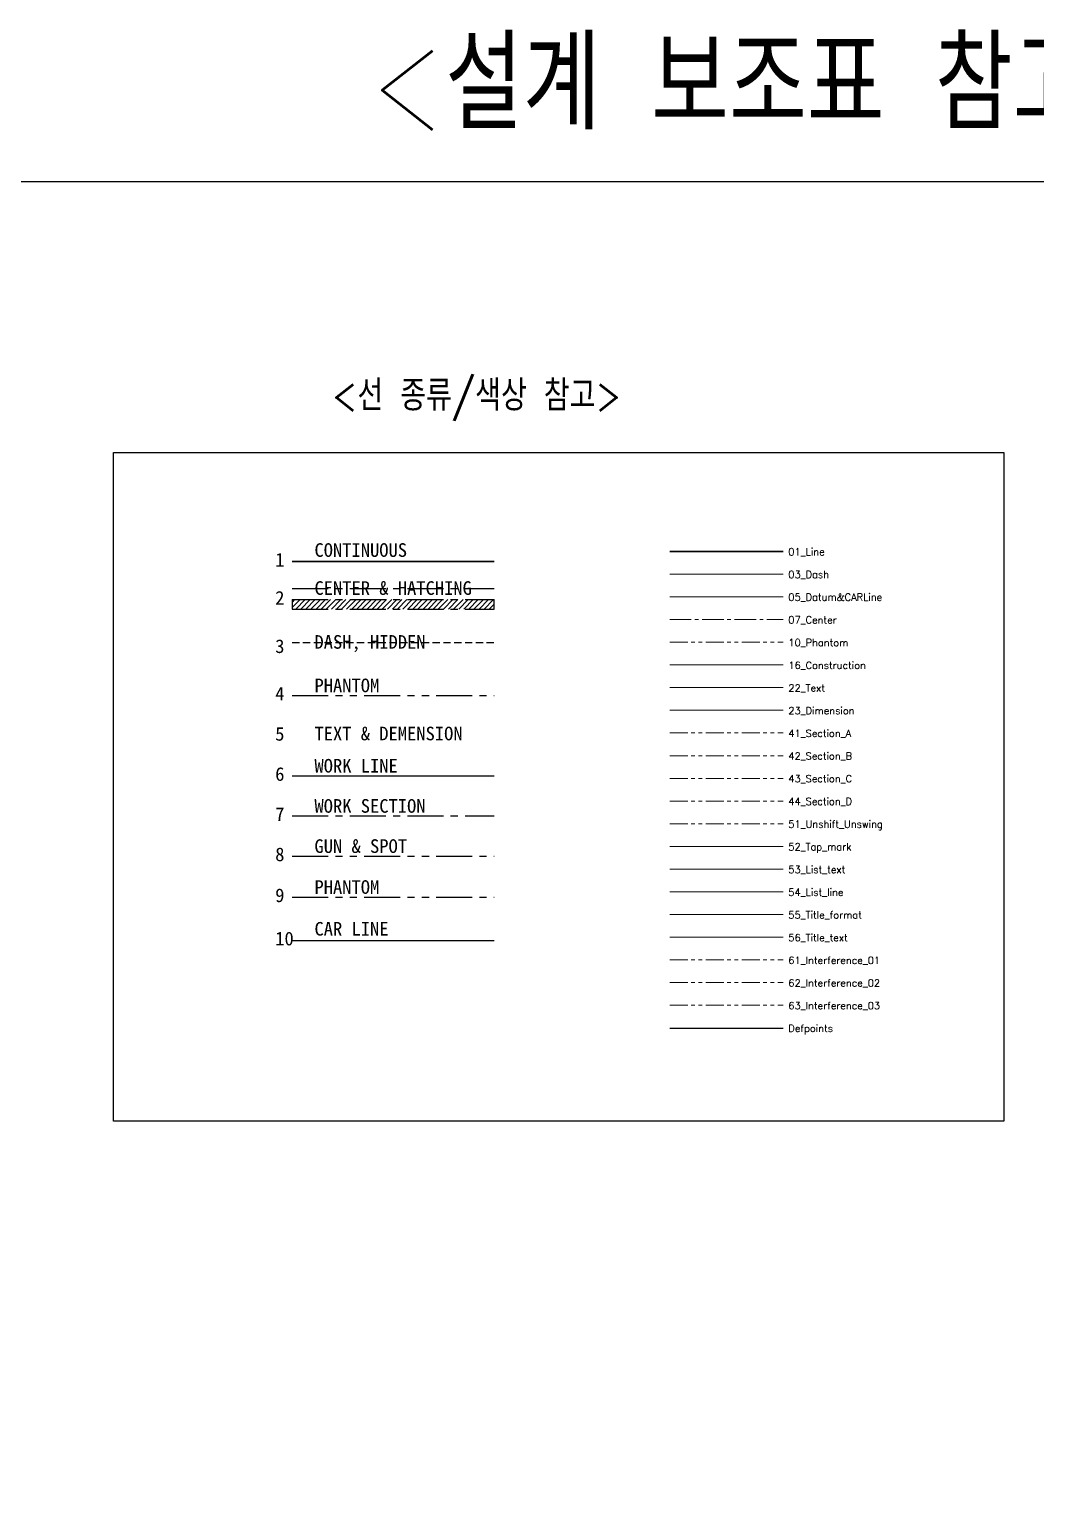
# Model space of a CAD drawing. Header units: millimetres. Extents: x -69 to 11173, y 1341 to 6119.
# Drawn here: x 1545 to 2433, y 4832 to 6119 of the extents above; entities that cross this region are included whole.
import ezdxf

# ---------------------------------------------------------------- set-up
doc = ezdxf.new("R2010")
doc.units = ezdxf.units.MM
for name, pattern in [('CENTER', [50.8, 31.75, -6.35, 6.35, -6.35]), ('CENTER2', [28.575, 19.05, -3.175, 3.175, -3.175]), ('DASHED', [0.75, 0.5, -0.25]), ('HIDDEN', [9.525, 6.35, -3.175]), ('PHANTOM', [63.5, 31.75, -6.35, 6.35, -6.35, 6.35, -6.35]), ('PHANTOM2', [31.75, 15.875, -3.175, 3.175, -3.175, 3.175, -3.175])]:
    doc.linetypes.add(name, pattern=pattern)
for name, color, linetype, lineweight in [('01_Line', 7, 'Continuous', 30), ('03_Dash', 4, 'DASHED', 13), ('05_Datum&CARLine', 1, 'Continuous', 9), ('07_Center', 6, 'CENTER2', 9), ('1 CONTINUOUS', 7, 'Continuous', 30), ('10_Phantom', 41, 'PHANTOM2', 9), ('22_Text', 2, 'Continuous', 20), ('23_Dimension', 3, 'Continuous', 9), ('41_Section_A', 3, 'PHANTOM2', 9), ('42_Section_B', 30, 'PHANTOM2', 9), ('43_Section_C', 150, 'PHANTOM2', 9), ('44_Section_D', 190, 'PHANTOM2', 9), ('51_Unshift_Unswing', 5, 'PHANTOM2', 9), ('52_Tap_mark', 3, 'Continuous', 9), ('53_List_text', 2, 'Continuous', 20), ('54_List_line', 3, 'Continuous', 9), ('55_Title_format', 3, 'Continuous', 9), ('56_Title_text', 2, 'Continuous', 9), ('61_Interference_01', 181, 'PHANTOM2', 9), ('62_Interference_02', 151, 'PHANTOM2', 9), ('63_Interference_03', 131, 'PHANTOM2', 9)]:
    doc.layers.add(name, color=color, linetype=linetype, lineweight=lineweight)
for name, color, linetype in [('10 CAR LINE', 1, 'Continuous'), ('2 CENTER', 3, 'CENTER'), ('3 HIDDEN', 4, 'DASHED'), ('4 PHANTOM', 3, 'Continuous'), ('5 TEXT&DIM', 60, 'Continuous'), ('6 WORK LINE', 60, 'Continuous'), ('7 WORK SECT', 30, 'CENTER'), ('8 GUN&SPOT', 2, 'PHANTOM'), ('9 PHANTOM', 1, 'PHANTOM')]:
    doc.layers.add(name, color=color, linetype=linetype)
doc.layers.add('16_Construction', color=9, linetype='DASHED', lineweight=9, plot=False)
doc.styles.get("Standard").update_dxf_attribs({"font": 'romans.shx', "bigfont": 'whgtxt.shx'})

msp = doc.modelspace()

# ---------------------------------------------------------------- hatches: boundary and pattern name
at = {"layer": '2 CENTER'}
h = msp.add_hatch(dxfattribs=at)
h.set_pattern_fill('ANSI31', color=256, style=0)
h.set_pattern_definition([(45, (495662.93, -1146563.5008), (-2.24506403, 2.24506403), [])])
h.paths.add_polyline_path([(1777.1881, 5616.18431), (1777.1881, 5607.89509), (1955.13391, 5607.89509), (1955.13391, 5616.18431)])

# ---------------------------------------------------------------- linework, layer by layer
for points in [[(-69.17606, 5984.57455), (5119.85463, 5984.57455), (5119.85463, 3544.67551), (-69.17606, 3544.67551)], [(1619.74301, 5745.87219), (2404.60499, 5745.87219), (2404.60499, 5156.46013), (1619.74301, 5156.46013)]]:
    msp.add_lwpolyline(points, close=True)
at = {"layer": '01_Line'}
msp.add_line((2109.99253, 5658.6648), (2209.99253, 5658.6648), dxfattribs=at)
at = {"layer": '03_Dash'}
msp.add_line((2109.99253, 5638.6648), (2209.99253, 5638.6648), dxfattribs=at)
at = {"layer": '05_Datum&CARLine'}
msp.add_line((2109.99253, 5618.6648), (2209.99253, 5618.6648), dxfattribs=at)
at = {"layer": '07_Center'}
msp.add_line((2109.99253, 5598.6648), (2209.99253, 5598.6648), dxfattribs=at)
at = {"layer": '1 CONTINUOUS'}
msp.add_line((1777.1881, 5649.67269), (1955.13391, 5649.67269), dxfattribs=at)
at = {"layer": '10 CAR LINE'}
msp.add_line((1777.1881, 5315.89214), (1955.13391, 5315.89214), dxfattribs=at)
at = {"layer": '10_Phantom'}
msp.add_line((2109.99253, 5578.6648), (2209.99253, 5578.6648), dxfattribs=at)
at = {"layer": '16_Construction'}
msp.add_line((2109.99253, 5558.6648), (2209.99253, 5558.6648), dxfattribs=at)
at = {"layer": '2 CENTER', "linetype": 'CENTER'}
msp.add_line((1777.1881, 5626.0002), (1955.13391, 5626.0002), dxfattribs=at)
at = {"layer": '2 CENTER'}
for p, q in [((1777.1881, 5616.18431), (1955.13391, 5616.18431)), ((1777.1881, 5616.18431), (1777.1881, 5607.89509)), ((1955.13391, 5607.89509), (1955.13391, 5616.18431)), ((1777.1881, 5607.89509), (1955.13391, 5607.89509))]:
    msp.add_line(p, q, dxfattribs=at)
at = {"layer": '22_Text'}
msp.add_line((2109.99253, 5538.6648), (2209.99253, 5538.6648), dxfattribs=at)
at = {"layer": '23_Dimension'}
msp.add_line((2109.99253, 5518.6648), (2209.99253, 5518.6648), dxfattribs=at)
at = {"layer": '3 HIDDEN', "linetype": 'HIDDEN'}
msp.add_line((1777.1881, 5578.52892), (1955.13391, 5578.52892), dxfattribs=at)
at = {"layer": '4 PHANTOM', "linetype": 'PHANTOM'}
msp.add_line((1777.1881, 5531.69001), (1955.13391, 5531.69001), dxfattribs=at)
at = {"layer": '41_Section_A'}
msp.add_line((2109.99253, 5498.6648), (2209.99253, 5498.6648), dxfattribs=at)
at = {"layer": '42_Section_B'}
msp.add_line((2109.99253, 5478.6648), (2209.99253, 5478.6648), dxfattribs=at)
at = {"layer": '43_Section_C'}
msp.add_line((2109.99253, 5458.6648), (2209.99253, 5458.6648), dxfattribs=at)
at = {"layer": '44_Section_D'}
msp.add_line((2109.99253, 5438.6648), (2209.99253, 5438.6648), dxfattribs=at)
at = {"layer": '51_Unshift_Unswing'}
msp.add_line((2109.99253, 5418.6648), (2209.99253, 5418.6648), dxfattribs=at)
at = {"layer": '52_Tap_mark'}
msp.add_line((2109.99253, 5398.6648), (2209.99253, 5398.6648), dxfattribs=at)
at = {"layer": '53_List_text'}
msp.add_line((2109.99253, 5378.6648), (2209.99253, 5378.6648), dxfattribs=at)
at = {"layer": '54_List_line'}
msp.add_line((2109.99253, 5358.6648), (2209.99253, 5358.6648), dxfattribs=at)
at = {"layer": '55_Title_format'}
msp.add_line((2109.99253, 5338.6648), (2209.99253, 5338.6648), dxfattribs=at)
at = {"layer": '56_Title_text'}
msp.add_line((2109.99253, 5318.6648), (2209.99253, 5318.6648), dxfattribs=at)
at = {"layer": '6 WORK LINE'}
msp.add_line((1777.1881, 5460.89951), (1955.13391, 5460.89951), dxfattribs=at)
at = {"layer": '61_Interference_01'}
msp.add_line((2109.99253, 5298.6648), (2209.99253, 5298.6648), dxfattribs=at)
at = {"layer": '62_Interference_02'}
msp.add_line((2109.99253, 5278.6648), (2209.99253, 5278.6648), dxfattribs=at)
at = {"layer": '63_Interference_03'}
msp.add_line((2109.99253, 5258.6648), (2209.99253, 5258.6648), dxfattribs=at)
at = {"layer": '7 WORK SECT'}
msp.add_line((1777.1881, 5425.50427), (1955.13391, 5425.50427), dxfattribs=at)
at = {"layer": '8 GUN&SPOT'}
msp.add_line((1777.1881, 5390.10902), (1955.13391, 5390.10902), dxfattribs=at)
at = {"layer": '9 PHANTOM'}
msp.add_line((1777.1881, 5354.03149), (1955.13391, 5354.03149), dxfattribs=at)
at = {"layer": 'Defpoints'}
msp.add_line((2109.99253, 5238.6648), (2209.99253, 5238.6648), dxfattribs=at)

# ---------------------------------------------------------------- texts
at = {"color": 7, "true_color": 0xffffff, "width": 0.8}
for s, height, p in [('<설계 보조표 참고>', 81, (1845.50165, 6030.28121)), ('<선 종류/색상 참고>', 27, (1812.49765, 5782.61357))]:
    msp.add_text(s, height=height, dxfattribs=at).set_placement(p)
at = {"layer": '1 CONTINUOUS', "char_height": 12, "width": 202941.8630366, "attachment_point": 1}
for s, insert in [('{\\fMS Mincho|b0|i0|c0|p49;CONTINUOUS}', (1796.83908, 5665.87362)), ('{\\fMS Mincho|b0|i0|c0|p49;1}', (1762.235, 5657.27115))]:
    msp.add_mtext(s, dxfattribs=dict(at, insert=insert))
at = {"layer": '10 CAR LINE', "char_height": 12, "width": 202941.8630366, "attachment_point": 1}
for s, insert in [('{\\fMS Mincho|b0|i0|c0|p49;CAR LINE}', (1796.83908, 5332.09308)), ('{\\fMS Mincho|b0|i0|c0|p49;10}', (1762.235, 5323.4906))]:
    msp.add_mtext(s, dxfattribs=dict(at, insert=insert))
at = {"layer": '2 CENTER', "char_height": 12, "width": 202941.8630366, "attachment_point": 1}
for s, insert in [('{\\fMS Mincho|b0|i0|c0|p49;CENTER & HATCHING}', (1796.83908, 5632.38524)), ('{\\fMS Mincho|b0|i0|c0|p49;2}', (1762.235, 5623.78277))]:
    msp.add_mtext(s, dxfattribs=dict(at, insert=insert))
at = {"layer": '22_Text', "char_height": 6.328125, "width": 36.1607143, "attachment_point": 1}
for s, insert in [('01_Line', (2214.65245, 5661.503)), ('03_Dash', (2214.65245, 5641.503)), ('05_Datum&CARLine', (2214.65245, 5621.503)), ('07_Center', (2214.65245, 5601.503)), ('10_Phantom', (2214.65245, 5581.503)), ('16_Construction', (2214.65245, 5561.503)), ('22_Text', (2214.65245, 5541.503)), ('23_Dimension', (2214.65245, 5521.503)), ('41_Section_A', (2214.65245, 5501.503)), ('42_Section_B', (2214.65245, 5481.503)), ('43_Section_C', (2214.65245, 5461.503)), ('44_Section_D', (2214.65245, 5441.503)), ('51_Unshift_Unswing', (2214.65245, 5421.503)), ('52_Tap_mark', (2214.65245, 5401.503)), ('53_List_text', (2214.65245, 5381.503)), ('54_List_line', (2214.65245, 5361.503)), ('55_Title_format', (2214.65245, 5341.503)), ('56_Title_text', (2214.65245, 5321.503)), ('61_Interference_01', (2214.65245, 5301.503)), ('62_Interference_02', (2214.65245, 5281.503)), ('63_Interference_03', (2214.65245, 5261.503)), ('Defpoints', (2214.65245, 5241.503))]:
    msp.add_mtext(s, dxfattribs=dict(at, insert=insert))
at = {"layer": '3 HIDDEN', "char_height": 12, "width": 202941.8630366, "attachment_point": 1}
for s, insert in [('{\\fMS Mincho|b0|i0|c0|p49;3}', (1762.235, 5581.12739)), ('{\\fMS Mincho|b0|i0|c0|p49;DASH, HIDDEN}', (1796.83908, 5584.91397))]:
    msp.add_mtext(s, dxfattribs=dict(at, insert=insert))
at = {"layer": '4 PHANTOM', "char_height": 12, "width": 202941.8630366, "attachment_point": 1}
for s, insert in [('{\\fMS Mincho|b0|i0|c0|p49;4}', (1762.235, 5539.28847)), ('{\\fMS Mincho|b0|i0|c0|p49;PHANTOM}', (1796.83908, 5546.5565))]:
    msp.add_mtext(s, dxfattribs=dict(at, insert=insert))
at = {"layer": '5 TEXT&DIM', "char_height": 12, "width": 202941.8630366, "attachment_point": 1}
for s, insert in [('{\\fMS Mincho|b0|i0|c0|p49;5}', (1762.235, 5503.89322)), ('{\\fMS Mincho|b0|i0|c0|p49;TEXT & DEMENSION}', (1796.83908, 5504.19156))]:
    msp.add_mtext(s, dxfattribs=dict(at, insert=insert))
at = {"layer": '6 WORK LINE', "char_height": 12, "width": 202941.8630366, "attachment_point": 1}
for s, insert in [('{\\fMS Mincho|b0|i0|c0|p49;WORK LINE}', (1796.83908, 5475.76601)), ('{\\fMS Mincho|b0|i0|c0|p49;6}', (1762.235, 5468.49798))]:
    msp.add_mtext(s, dxfattribs=dict(at, insert=insert))
at = {"layer": '7 WORK SECT', "char_height": 12, "width": 202941.8630366, "attachment_point": 1}
for s, insert in [('{\\fMS Mincho|b0|i0|c0|p49;7}', (1762.235, 5433.10273)), ('{\\fMS Mincho|b0|i0|c0|p49;WORK SECTION}', (1796.83908, 5440.37076))]:
    msp.add_mtext(s, dxfattribs=dict(at, insert=insert))
at = {"layer": '8 GUN&SPOT', "char_height": 12, "width": 202941.8630366, "attachment_point": 1}
for s, insert in [('{\\fMS Mincho|b0|i0|c0|p49;8}', (1762.235, 5397.70748)), ('{\\fMS Mincho|b0|i0|c0|p49;GUN & SPOT}', (1796.83908, 5404.97552))]:
    msp.add_mtext(s, dxfattribs=dict(at, insert=insert))
at = {"layer": '9 PHANTOM', "char_height": 12, "width": 202941.8630366, "attachment_point": 1}
for s, insert in [('{\\fMS Mincho|b0|i0|c0|p49;PHANTOM}', (1796.83908, 5368.89798)), ('{\\fMS Mincho|b0|i0|c0|p49;9}', (1762.235, 5361.62995))]:
    msp.add_mtext(s, dxfattribs=dict(at, insert=insert))

doc.saveas('drawing.dxf')
